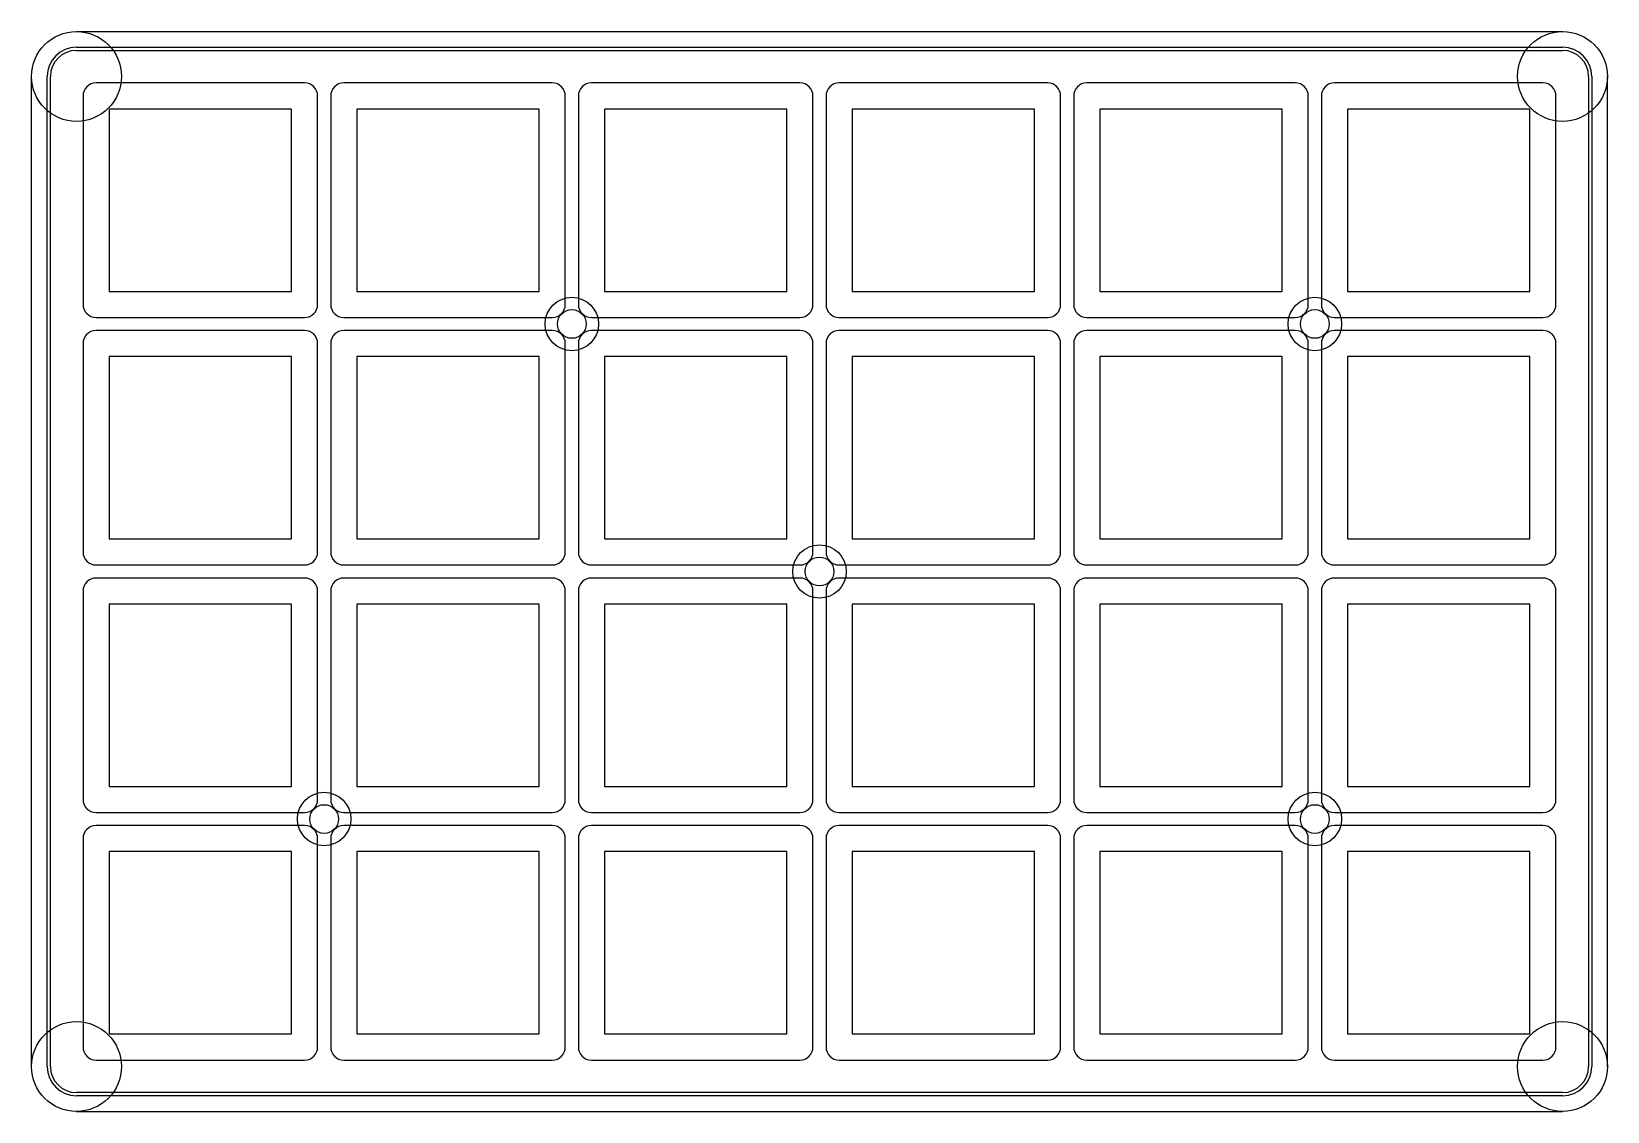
# Model space of a CAD drawing. Header units: millimetres. Extents: x 87 to 208, y -113 to -30.
import ezdxf

# ---------------------------------------------------------------- set-up
doc = ezdxf.new("R2010")
doc.units = ezdxf.units.MM

msp = doc.modelspace()

# ---------------------------------------------------------------- linework, layer by layer
for p, q in [((90.5, -30.05), (204.5, -30.05)), ((90.5, -31.25), (204.5, -31.25)), ((90.5, -31.5), (204.5, -31.5)), ((87.05, -109.5), (87.05, -33.5)), ((88.25, -109.5), (88.25, -33.5)), ((88.5, -109.5), (88.5, -33.5)), ((206.5, -33.5), (206.5, -109.5)), ((206.75, -33.5), (206.75, -109.5)), ((207.95, -109.5), (207.95, -33.5)), ((91, -35), (91, -51)), ((108, -34), (92, -34)), ((109, -51), (109, -35)), ((110, -35), (110, -51)), ((127, -34), (111, -34)), ((128, -51), (128, -35)), ((129, -35), (129, -51)), ((146, -34), (130, -34)), ((147, -51), (147, -35)), ((148, -35), (148, -51)), ((165, -34), (149, -34)), ((166, -51), (166, -35)), ((167, -35), (167, -51)), ((184, -34), (168, -34)), ((185, -51), (185, -35)), ((186, -35), (186, -51)), ((203, -34), (187, -34)), ((204, -51), (204, -35)), ((107, -36), (93, -36)), ((93, -36), (93, -50)), ((107, -50), (107, -36)), ((126, -36), (112, -36)), ((112, -36), (112, -50)), ((126, -50), (126, -36)), ((145, -36), (131, -36)), ((131, -36), (131, -50)), ((145, -50), (145, -36)), ((164, -36), (150, -36)), ((150, -36), (150, -50)), ((164, -50), (164, -36)), ((183, -36), (169, -36)), ((169, -36), (169, -50)), ((183, -50), (183, -36)), ((202, -36), (188, -36)), ((188, -36), (188, -50)), ((202, -50), (202, -36)), ((93, -50), (107, -50)), ((112, -50), (126, -50)), ((131, -50), (145, -50)), ((150, -50), (164, -50)), ((169, -50), (183, -50)), ((188, -50), (202, -50)), ((92, -52), (108, -52)), ((108, -53), (92, -53)), ((111, -52), (127, -52)), ((127, -53), (111, -53)), ((130, -52), (146, -52)), ((146, -53), (130, -53)), ((149, -52), (165, -52)), ((165, -53), (149, -53)), ((168, -52), (184, -52)), ((184, -53), (168, -53)), ((187, -52), (203, -52)), ((203, -53), (187, -53)), ((91, -54), (91, -70)), ((109, -70), (109, -54)), ((110, -54), (110, -70)), ((128, -70), (128, -54)), ((129, -54), (129, -70)), ((147, -70), (147, -54)), ((148, -54), (148, -70)), ((166, -70), (166, -54)), ((167, -54), (167, -70)), ((185, -70), (185, -54)), ((186, -54), (186, -70)), ((204, -70), (204, -54)), ((107, -55), (93, -55)), ((93, -55), (93, -69)), ((107, -69), (107, -55)), ((126, -55), (112, -55)), ((112, -55), (112, -69)), ((126, -69), (126, -55)), ((145, -55), (131, -55)), ((131, -55), (131, -69)), ((145, -69), (145, -55)), ((164, -55), (150, -55)), ((150, -55), (150, -69)), ((164, -69), (164, -55)), ((183, -55), (169, -55)), ((169, -55), (169, -69)), ((183, -69), (183, -55)), ((202, -55), (188, -55)), ((188, -55), (188, -69)), ((202, -69), (202, -55)), ((93, -69), (107, -69)), ((112, -69), (126, -69)), ((131, -69), (145, -69)), ((150, -69), (164, -69)), ((169, -69), (183, -69)), ((188, -69), (202, -69)), ((92, -71), (108, -71)), ((111, -71), (127, -71)), ((130, -71), (146, -71)), ((149, -71), (165, -71)), ((168, -71), (184, -71)), ((187, -71), (203, -71)), ((108, -72), (92, -72)), ((127, -72), (111, -72)), ((146, -72), (130, -72)), ((165, -72), (149, -72)), ((184, -72), (168, -72)), ((203, -72), (187, -72)), ((91, -73), (91, -89)), ((109, -89), (109, -73)), ((110, -73), (110, -89)), ((128, -89), (128, -73)), ((129, -73), (129, -89)), ((147, -89), (147, -73)), ((148, -73), (148, -89)), ((166, -89), (166, -73)), ((167, -73), (167, -89)), ((185, -89), (185, -73)), ((186, -73), (186, -89)), ((204, -89), (204, -73)), ((107, -74), (93, -74)), ((93, -74), (93, -88)), ((107, -88), (107, -74)), ((126, -74), (112, -74)), ((112, -74), (112, -88)), ((126, -88), (126, -74)), ((145, -74), (131, -74)), ((131, -74), (131, -88)), ((145, -88), (145, -74)), ((164, -74), (150, -74)), ((150, -74), (150, -88)), ((164, -88), (164, -74)), ((183, -74), (169, -74)), ((169, -74), (169, -88)), ((183, -88), (183, -74)), ((202, -74), (188, -74)), ((188, -74), (188, -88)), ((202, -88), (202, -74)), ((93, -88), (107, -88)), ((112, -88), (126, -88)), ((131, -88), (145, -88)), ((150, -88), (164, -88)), ((169, -88), (183, -88)), ((188, -88), (202, -88)), ((92, -90), (108, -90)), ((111, -90), (127, -90)), ((130, -90), (146, -90)), ((149, -90), (165, -90)), ((168, -90), (184, -90)), ((187, -90), (203, -90)), ((108, -91), (92, -91)), ((127, -91), (111, -91)), ((146, -91), (130, -91)), ((165, -91), (149, -91)), ((184, -91), (168, -91)), ((203, -91), (187, -91)), ((91, -92), (91, -108)), ((107, -93), (93, -93)), ((93, -93), (93, -107)), ((107, -107), (107, -93)), ((109, -108), (109, -92)), ((110, -92), (110, -108)), ((126, -93), (112, -93)), ((112, -93), (112, -107)), ((126, -107), (126, -93)), ((128, -108), (128, -92)), ((129, -92), (129, -108)), ((145, -93), (131, -93)), ((131, -93), (131, -107)), ((145, -107), (145, -93)), ((147, -108), (147, -92)), ((148, -92), (148, -108)), ((164, -93), (150, -93)), ((150, -93), (150, -107)), ((164, -107), (164, -93)), ((166, -108), (166, -92)), ((167, -92), (167, -108)), ((183, -93), (169, -93)), ((169, -93), (169, -107)), ((183, -107), (183, -93)), ((185, -108), (185, -92)), ((186, -92), (186, -108)), ((202, -93), (188, -93)), ((188, -93), (188, -107)), ((202, -107), (202, -93)), ((204, -108), (204, -92)), ((93, -107), (107, -107)), ((112, -107), (126, -107)), ((131, -107), (145, -107)), ((150, -107), (164, -107)), ((169, -107), (183, -107)), ((188, -107), (202, -107)), ((92, -109), (108, -109)), ((111, -109), (127, -109)), ((130, -109), (146, -109)), ((149, -109), (165, -109)), ((168, -109), (184, -109)), ((187, -109), (203, -109)), ((204.5, -111.5), (90.5, -111.5)), ((204.5, -111.75), (90.5, -111.75)), ((90.5, -112.95), (204.5, -112.95))]:
    msp.add_line(p, q)
for centre, radius in [((128.5, -52.5), 2.05), ((185.5, -52.5), 2.05), ((128.5, -52.5), 1.1), ((185.5, -52.5), 1.1), ((147.5, -71.5), 2.05), ((147.5, -71.5), 1.1), ((109.5, -90.5), 2.05), ((109.5, -90.5), 1.1), ((185.5, -90.5), 2.05), ((185.5, -90.5), 1.1)]:
    msp.add_circle(centre, radius)
for centre, radius, start, end in [((90.5, -33.5), 3.45, 90, 450), ((204.5, -33.5), 3.45, 0, 360), ((90.5, -33.5), 2.25, 90, 180), ((204.5, -33.5), 2.25, 0, 90), ((90.5, -33.5), 2, 90, 180), ((204.5, -33.5), 2, 360, 90), ((92, -35), 1, 90, 180), ((108, -35), 1, 0, 90), ((111, -35), 1, 90, 180), ((127, -35), 1, 0, 90), ((130, -35), 1, 90, 180), ((146, -35), 1, 0, 90), ((149, -35), 1, 90, 180), ((165, -35), 1, 0, 90), ((168, -35), 1, 90, 180), ((184, -35), 1, 0, 90), ((187, -35), 1, 90, 180), ((203, -35), 1, 0, 90), ((92, -51), 1, 180, 270), ((108, -51), 1, 270, 0), ((111, -51), 1, 180, 270), ((127, -51), 1, 270, 0), ((130, -51), 1, 180, 270), ((146, -51), 1, 270, 0), ((149, -51), 1, 180, 270), ((165, -51), 1, 270, 0), ((168, -51), 1, 180, 270), ((184, -51), 1, 270, 0), ((187, -51), 1, 180, 270), ((203, -51), 1, 270, 0), ((92, -54), 1, 90, 180), ((108, -54), 1, 0, 90), ((111, -54), 1, 90, 180), ((127, -54), 1, 0, 90), ((130, -54), 1, 90, 180), ((146, -54), 1, 0, 90), ((149, -54), 1, 90, 180), ((165, -54), 1, 0, 90), ((168, -54), 1, 90, 180), ((184, -54), 1, 0, 90), ((187, -54), 1, 90, 180), ((203, -54), 1, 0, 90), ((92, -70), 1, 180, 270), ((108, -70), 1, 270, 0), ((111, -70), 1, 180, 270), ((127, -70), 1, 270, 0), ((130, -70), 1, 180, 270), ((146, -70), 1, 270, 0), ((149, -70), 1, 180, 270), ((165, -70), 1, 270, 0), ((168, -70), 1, 180, 270), ((184, -70), 1, 270, 0), ((187, -70), 1, 180, 270), ((203, -70), 1, 270, 0), ((92, -73), 1, 90, 180), ((108, -73), 1, 0, 90), ((111, -73), 1, 90, 180), ((127, -73), 1, 0, 90), ((130, -73), 1, 90, 180), ((146, -73), 1, 0, 90), ((149, -73), 1, 90, 180), ((165, -73), 1, 0, 90), ((168, -73), 1, 90, 180), ((184, -73), 1, 0, 90), ((187, -73), 1, 90, 180), ((203, -73), 1, 0, 90), ((92, -89), 1, 180, 270), ((108, -89), 1, 270, 0), ((111, -89), 1, 180, 270), ((127, -89), 1, 270, 0), ((130, -89), 1, 180, 270), ((146, -89), 1, 270, 0), ((149, -89), 1, 180, 270), ((165, -89), 1, 270, 0), ((168, -89), 1, 180, 270), ((184, -89), 1, 270, 0), ((187, -89), 1, 180, 270), ((203, -89), 1, 270, 0), ((92, -92), 1, 90, 180), ((108, -92), 1, 0, 90), ((111, -92), 1, 90, 180), ((127, -92), 1, 0, 90), ((130, -92), 1, 90, 180), ((146, -92), 1, 0, 90), ((149, -92), 1, 90, 180), ((165, -92), 1, 0, 90), ((168, -92), 1, 90, 180), ((184, -92), 1, 0, 90), ((187, -92), 1, 90, 180), ((203, -92), 1, 0, 90), ((90.5, -109.5), 3.45, 180, 540), ((204.5, -109.5), 3.45, 270, 630), ((92, -108), 1, 180, 270), ((108, -108), 1, 270, 0), ((111, -108), 1, 180, 270), ((127, -108), 1, 270, 0), ((130, -108), 1, 180, 270), ((146, -108), 1, 270, 0), ((149, -108), 1, 180, 270), ((165, -108), 1, 270, 0), ((168, -108), 1, 180, 270), ((184, -108), 1, 270, 0), ((187, -108), 1, 180, 270), ((203, -108), 1, 270, 0), ((90.5, -109.5), 2.25, 180, 270), ((90.5, -109.5), 2, 180, 270), ((204.5, -109.5), 2, 270, 0), ((204.5, -109.5), 2.25, 270, 360)]:
    msp.add_arc(centre, radius, start, end)

doc.saveas('drawing.dxf')
